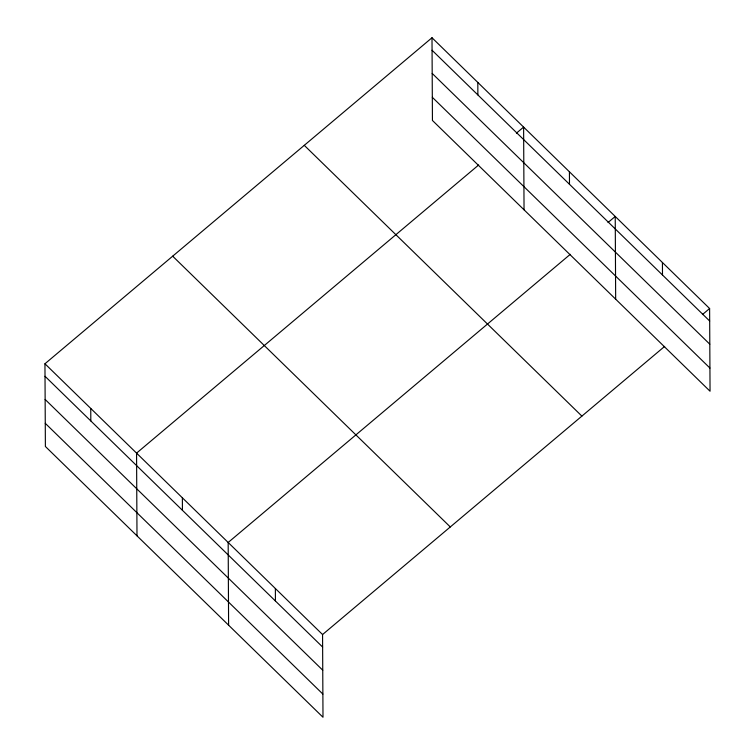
<?xml version="1.0" encoding="UTF-8"?>
<svg xmlns="http://www.w3.org/2000/svg" width="755" height="755" viewBox="0 0 755 755"><rect width="100%" height="100%" fill="white"/><g stroke="black" fill="none" stroke-linecap="round" stroke-linejoin="round"><path stroke-width="1.13" d="M44.951 363.768L322.564 634.54L322.998 717.25L45.385 446.479L44.951 363.768L432.002 37.75L709.615 308.521L710.049 391.232L432.436 120.46L432.002 37.75M478.642 164.986L136.561 453.123L136.995 535.833M516.42 133.163L523.611 127.104L524.045 209.814M570.251 254.341L228.17 542.477L228.605 625.187M608.03 222.517L615.231 216.459L615.665 299.169M322.564 634.54L664.645 346.403M702.424 314.58L709.615 308.521M432.068 50.255L709.681 321.026M432.19 73.424L709.804 344.195M432.313 97.291L709.927 368.062M304.274 145.338L581.888 416.109M172.678 256.181L450.291 526.952M45.017 376.273L322.63 647.044M45.13 399.442L322.753 670.213M45.262 423.31L322.876 694.081M662.428 262.485L662.494 274.999M569.421 171.781L569.487 184.286M477.811 82.427L477.877 94.932M275.367 588.504L275.433 601.018M182.37 497.8L182.436 510.305M90.751 408.446L90.817 420.95"/></g></svg>
